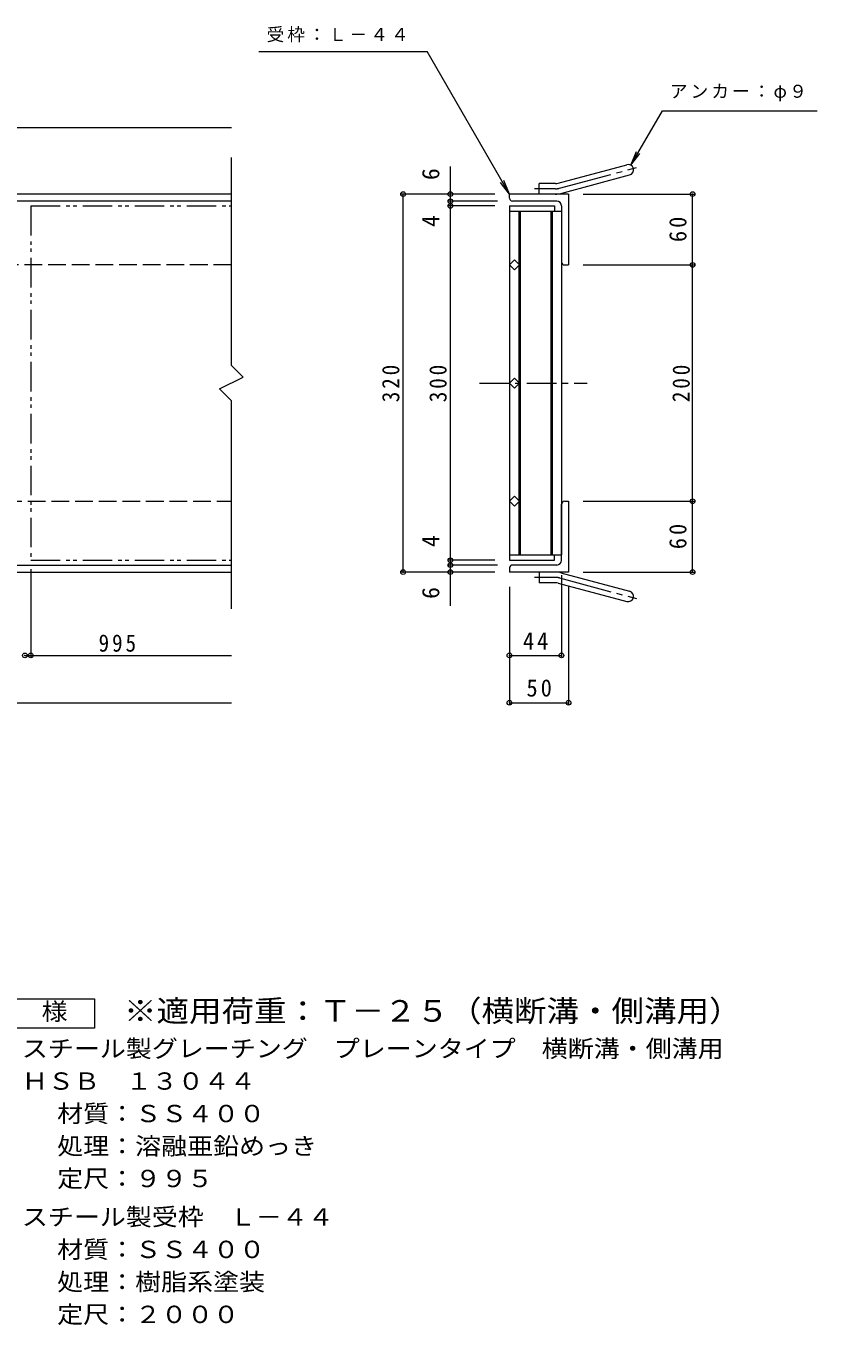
# Model space of a CAD drawing. Units: millimetres, scale not verified. Extents: x -816 to 897, y -687 to 584.
# Drawn here: x 227 to 897, y -557 to 543 of the extents above; entities that cross this region are included whole.
import ezdxf
from ezdxf.enums import TextEntityAlignment as Align

# ---------------------------------------------------------------- set-up
doc = ezdxf.new("R2010")
doc.units = ezdxf.units.MM
doc.header["$LTSCALE"] = 5
doc.header["$PDMODE"] = 32
doc.header["$PDSIZE"] = 4
for name, pattern in [('CHAIN1', [8, 5, -1, 1, -1]), ('CHAIN2', [12, 9, -1, 1, -1]), ('DASHED3', [4, 3, -1]), ('DOUBLE_CHAIN1', [8.8, 5, -1, 0.6, -0.6, 0.6, -1])]:
    doc.linetypes.add(name, pattern=pattern)
for name, color, linetype, lineweight in [('A-1_ピット', 2, 'Continuous', 9), ('A-2_蓋', 3, 'Continuous', 9), ('A-4_寸法', 7, 'Continuous', 9), ('F-4_F-4ﾚｲﾔ', 2, 'Continuous', 9)]:
    doc.layers.add(name, color=color, linetype=linetype, lineweight=lineweight)
doc.styles.add('ＭＳ ゴシック', font='')
doc.styles.get('ＭＳ ゴシック').set_extended_font_data('MS Gothic')

msp = doc.modelspace()

# ---------------------------------------------------------------- linework, layer by layer
at = {"layer": 'A-1_ピット'}
for p, q in [((677.631, 410.088), (735.822, 425.681)), ((661.487, 400.782), (661.487, 409.782)), ((675.302, 409.782), (661.487, 409.782)), ((679.961, 401.395), (738.152, 416.987)), ((401.116, 400.782), (-771.137, 400.782)), ((636.487, 397.282), (636.487, 400.782)), ((686.487, 400.782), (636.487, 400.782)), ((686.487, 400.782), (686.487, 340.782)), ((401.116, 394.782), (-771.137, 394.782)), ((676.487, 394.782), (638.987, 394.782)), ((680.487, 390.782), (680.487, 343.282)), ((682.987, 340.782), (686.487, 340.782)), ((680.487, 90.782), (680.487, 138.282)), ((682.987, 140.782), (686.487, 140.782)), ((686.487, 140.782), (686.487, 80.782)), ((-771.137, 86.782), (401.116, 86.782)), ((-771.137, 80.782), (401.116, 80.782)), ((636.487, 84.282), (636.487, 80.782)), ((686.487, 80.782), (636.487, 80.782)), ((676.487, 86.782), (638.987, 86.782)), ((661.487, 80.782), (661.487, 71.782)), ((679.961, 80.168), (738.152, 64.576)), ((675.302, 71.782), (661.487, 71.782)), ((677.631, 71.475), (735.822, 55.883))]:
    msp.add_line(p, q, dxfattribs=at)
at = {"layer": 'A-1_ピット', "linetype": 'CHAIN2'}
for p, q in [((678.796, 405.742), (743.963, 423.203)), ((675.302, 405.282), (657.682, 405.282)), ((675.302, 76.282), (657.682, 76.282)), ((678.796, 75.822), (743.963, 58.361))]:
    msp.add_line(p, q, dxfattribs=at)
at = {"layer": 'A-1_ピット', "linetype": 'DASHED3'}
for p, q in [((401.116, 340.782), (-771.137, 340.782)), ((-771.137, 140.782), (401.116, 140.782))]:
    msp.add_line(p, q, dxfattribs=at)
at = {"layer": 'A-1_ピット'}
for centre, radius, start, end in [((736.987, 421.334), 4.5, 285.00014, 104.99991), ((675.302, 418.782), 9, 270, 285.00002), ((638.987, 397.282), 2.5, 180, 270), ((675.302, 418.782), 18, 270, 285), ((676.487, 390.782), 4, 0, 90), ((682.987, 343.282), 2.5, 180, 270), ((682.987, 138.282), 2.5, 90, 180), ((676.487, 90.782), 4, 270, 0), ((638.987, 84.282), 2.5, 90, 180), ((675.302, 62.782), 18, 75, 90), ((675.302, 62.782), 9, 74.99998, 90), ((736.987, 60.23), 4.5, 255.00009, 74.99986)]:
    msp.add_arc(centre, radius, start, end, dxfattribs=at)
at = {"layer": 'A-1_ピット', "linetype": 'CHAIN2'}
for centre, start, end in [((675.302, 418.782), 270, 284.99995), ((675.302, 62.782), 75.00005, 90)]:
    msp.add_arc(centre, 13.5, start, end, dxfattribs=at)
at = {"layer": 'A-2_蓋'}
for p, q in [((401.116, 255.782), (401.116, 431.831)), ((636.486, 390.782), (674.487, 390.782)), ((636.486, 390.782), (636.486, 90.782)), ((636.486, 386.282), (680.487, 386.282)), ((644.487, 386.282), (644.487, 341.267)), ((645.487, 386.282), (645.487, 95.282)), ((671.487, 386.282), (671.487, 95.282)), ((672.487, 386.282), (672.487, 95.282)), ((674.487, 390.782), (674.487, 386.282)), ((680.487, 386.282), (680.487, 95.282)), ((644.487, 340.296), (644.487, 241.267)), ((644.487, 240.297), (644.487, 141.267)), ((401.116, 49.732), (401.116, 225.782)), ((644.487, 140.297), (644.487, 95.282)), ((636.486, 95.282), (680.487, 95.282)), ((636.486, 90.782), (674.487, 90.782)), ((674.487, 90.782), (674.487, 95.282))]:
    msp.add_line(p, q, dxfattribs=at)
at = {"layer": 'A-2_蓋', "linetype": 'DOUBLE_CHAIN1'}
for p, q in [((231.363, 390.782), (231.363, 90.782)), ((231.363, 390.782), (401.116, 390.782)), ((231.363, 90.782), (401.116, 90.782))]:
    msp.add_line(p, q, dxfattribs=at)
at = {"layer": 'A-2_蓋', "linetype": 'CHAIN1'}
msp.add_line((611.162, 240.782), (702.27, 240.782), dxfattribs=at)
at = {"layer": 'A-2_蓋'}
for points in [[(644.972, 340.782), (640.729, 336.539), (636.486, 340.782), (640.729, 345.024)], [(644.972, 240.782), (640.729, 236.539), (636.486, 240.782), (640.729, 245.025)], [(644.972, 140.782), (640.729, 145.024), (636.486, 140.782), (640.729, 136.539)]]:
    msp.add_lwpolyline(points, close=True, dxfattribs=at)
msp.add_lwpolyline([(401.116, 225.782), (391.116, 235.782), (411.116, 245.782), (401.116, 255.782)], dxfattribs=at)
at = {"layer": 'A-4_寸法'}
for p, q in [((424.508, 521.382), (566.858, 521.382)), ((636.487, 400.782), (566.858, 521.382)), ((739.237, 425.231), (765.882, 471.382)), ((765.882, 471.382), (896.746, 471.382)), ((-21.137, 457.244), (401.116, 457.244)), ((739.237, 425.231), (744.02, 436.779)), ((739.237, 425.231), (746.846, 435.148)), ((586.487, 52.296), (586.487, 424.245)), ((636.487, 400.782), (628.877, 410.699)), ((636.487, 400.782), (631.703, 412.33)), ((623.987, 400.782), (544.987, 400.782)), ((546.487, 80.782), (546.487, 400.782)), ((698.987, 400.782), (792.987, 400.782)), ((791.487, 80.782), (791.487, 400.782)), ((626.487, 394.782), (584.987, 394.782)), ((623.987, 390.782), (584.987, 390.782)), ((698.987, 340.782), (792.987, 340.782)), ((698.987, 140.782), (792.987, 140.782)), ((623.987, 90.782), (584.987, 90.782)), ((231.363, 83.282), (231.363, 8.681)), ((623.987, 80.782), (544.987, 80.782)), ((626.487, 86.781), (584.987, 86.781)), ((680.487, 78.282), (680.487, 8.681)), ((698.987, 80.782), (792.987, 80.782)), ((636.487, 68.282), (636.487, -31.319)), ((686.487, 68.282), (686.487, -31.319)), ((226.363, 10.181), (231.363, 10.181)), ((231.363, 10.181), (401.116, 10.181)), ((636.487, 10.181), (680.487, 10.181)), ((-771.137, -29.819), (401.116, -29.819)), ((636.487, -29.819), (686.487, -29.819))]:
    msp.add_line(p, q, dxfattribs=at)
for p in [(546.487, 400.782), (586.487, 400.782), (586.487, 394.782), (791.487, 400.782), (586.487, 390.782), (791.487, 340.782), (791.487, 140.782), (586.487, 90.782), (586.487, 86.781), (546.487, 80.782), (586.487, 80.782), (791.487, 80.782), (226.363, 10.181), (231.363, 10.181), (636.487, 10.181), (680.487, 10.181), (636.487, -29.819), (686.487, -29.819)]:
    msp.add_point(p, dxfattribs=at)
at = {"layer": 'F-4_F-4ﾚｲﾔ'}
msp.add_lwpolyline([(172.793, -305.36), (172.793, -280.36), (285.293, -280.36), (285.293, -305.36)], close=True, dxfattribs=at)

# ---------------------------------------------------------------- texts
at = {"layer": 'A-4_寸法', "color": 2, "style": 'ＭＳ ゴシック'}
for s, p in [('6', (581.487, 412.677)), ('4', (581.487, 373.018)), ('4', (581.487, 102.002)), ('6', (581.487, 58.112))]:
    msp.add_text(s, height=14.66, rotation=90, dxfattribs=at).set_placement(p, align=Align.BOTTOM_LEFT)
at = {"layer": 'A-4_寸法', "char_height": 11, "attachment_point": 7, "style": 'ＭＳ ゴシック'}
for s, insert in [('\\T1.17;受枠：Ｌ－４４', (430.91, 529.238)), ('\\T1.17;アンカー：φ９', (772.15, 479.353))]:
    msp.add_mtext(s, dxfattribs=dict(at, insert=insert))
at = {"layer": 'A-4_寸法', "color": 2, "char_height": 14.66, "attachment_point": 7, "style": 'ＭＳ ゴシック'}
for s, insert, rotation in [('\\T1.27;\\W0.95;60', (786.487, 360.157), 90), ('\\T1.27;\\W0.9;320', (543.487, 224.532), 90), ('\\T1.27;\\W0.9;300', (583.487, 224.532), 90), ('\\T1.27;\\W0.9;200', (789.115, 224.555), 89.57), ('\\T1.27;\\W0.95;60', (786.487, 100.157), 90)]:
    msp.add_mtext(s, dxfattribs=dict(at, insert=insert, rotation=rotation))
for s, insert in [('\\T1.27;\\W0.9;995', (288.74, 13.181)), ('\\T1.27;\\W0.95;44', (647.862, 15.181)), ('\\T1.27;\\W0.95;50', (650.862, -24.819))]:
    msp.add_mtext(s, dxfattribs=dict(at, insert=insert))
at = {"layer": 'F-4_F-4ﾚｲﾔ', "style": 'ＭＳ ゴシック', "width": 1.1}
for s, p in [('仕\u3000様', (196.543, -302.861)), ('スチール製グレーチング\u3000プレーンタイプ\u3000横断溝・側溝用', (223.837, -334.32)), ('ＨＳＢ\u3000１３０４４', (223.837, -361.821)), ('材質：ＳＳ４００', (253.694, -389.32)), ('処理：溶融亜鉛めっき', (253.694, -416.821)), ('定尺：９９５', (253.694, -444.321)), ('スチール製受枠\u3000Ｌ－４４', (223.838, -476.821)), ('材質：ＳＳ４００', (253.694, -504.321)), ('処理：樹脂系塗装', (253.694, -531.821)), ('定尺：２０００', (253.694, -559.321))]:
    msp.add_text(s, height=14.66, dxfattribs=at).set_placement(p, align=Align.BOTTOM_LEFT)
at = {"layer": 'F-4_F-4ﾚｲﾔ', "color": 3, "style": 'ＭＳ ゴシック', "width": 1.1}
msp.add_text('※適用荷重：Ｔ－２５（横断溝・側溝用）', height=18.33, dxfattribs=at).set_placement((310.293, -305.36), align=Align.BOTTOM_LEFT)

doc.saveas('drawing.dxf')
